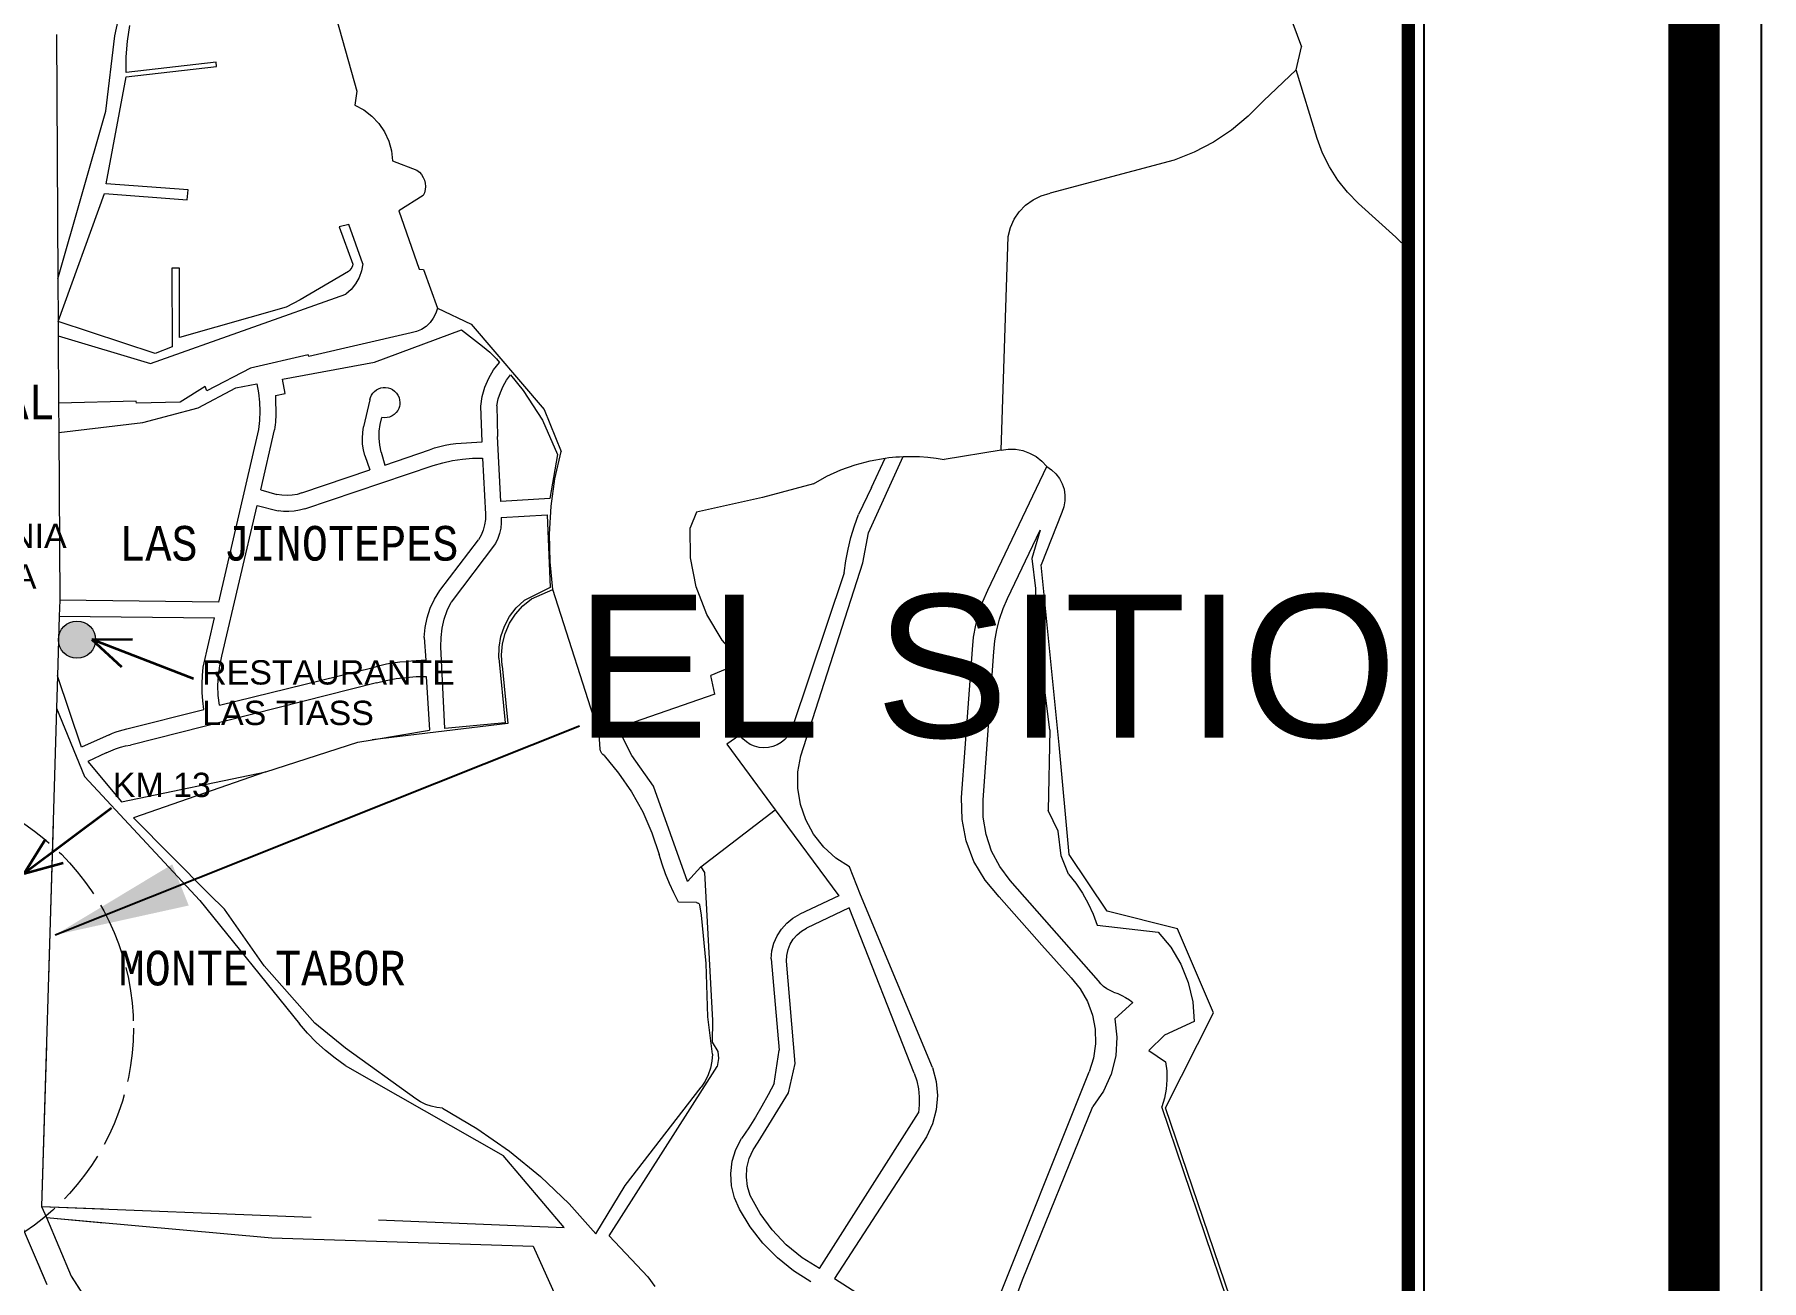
# Model space of a CAD drawing. Header units: millimetres. Extents: x -3245 to 2970, y 1153 to 3965.
# Drawn here: x -75.5 to 1.4, y 1961.9 to 2017.4 of the extents above; entities that cross this region are included whole.
import ezdxf
from ezdxf.enums import TextEntityAlignment as Align

# ---------------------------------------------------------------- set-up
doc = ezdxf.new("R2010")
doc.units = ezdxf.units.MM
doc.linetypes.add('ACAD_ISO02W100', pattern=[15, 12, -3])
for name, color, linetype in [('CIRCULO PI', 2, 'Continuous'), ('CVL_CUADCON_TIT', 1, 'Continuous'), ('FONDO_MANAGUA', 8, 'ACAD_ISO02W100'), ('Nombres_Barrios', 7, 'Continuous'), ('TEXTO 2', 7, 'Continuous')]:
    doc.layers.add(name, color=color, linetype=linetype)
doc.styles.add('MONOTXT', font='MONOTXT', dxfattribs={"height": 0.2})
doc.styles.add('PI', font='arial.ttf', dxfattribs={"height": 0.4})
doc.styles.get("Standard").update_dxf_attribs({"font": 'arial.ttf'})
doc.dimstyles.new('ISO-25', dxfattribs={"dimtxt": 2.5, "dimasz": 2.5, "dimexe": 1.25, "dimexo": 0.625, "dimtad": 1, "dimdec": 3, "dimtxsty": 'Standard', "dimcen": 2.5, "dimadec": 0, "dimazin": 0, "dimtfac": 1, "dimtdec": 3, "dimtmove": 0, "dimatfit": 3, "dimfxl": 1, "dimarcsym": 0})

msp = doc.modelspace()

# ---------------------------------------------------------------- hatches: boundary and pattern name
at = {"lineweight": 9}
h = msp.add_hatch(color=8, dxfattribs=at)
h.dxf.hatch_style = 1
h.paths.add_polyline_path([(-72.7532, 1990.448, 1), (-74.4054, 1990.448, 1)])

# ---------------------------------------------------------------- linework, layer by layer
at = {"color": 7, "lineweight": 35}
for p, q in [((-72.9125, 1990.461), (-71.1169, 1990.4673)), ((-68.4006, 1988.702), (-72.9125, 1990.461)), ((-72.9125, 1990.461), (-71.5949, 1989.2411)), ((-72.0495, 1982.9493), (-75.9228, 1980.0427)), ((-75.9228, 1980.0427), (-74.9815, 1981.5718)), ((-75.9228, 1980.0427), (-74.1916, 1980.5191))]:
    msp.add_line(p, q, dxfattribs=at)
at = {"color": 1, "lineweight": 0}
for p, q in [((-74.6417, 1982.2799), (-75.1508, 1965.226)), ((-75.1508, 1965.226), (-72.3991, 1965.116)), ((-75.1508, 1965.226), (-74.943, 1964.7349)), ((-74.943, 1964.7349), (-73.8407, 1962.1304)), ((-75.3422, 1962.7412), (-74.9248, 1961.7547))]:
    msp.add_line(p, q, dxfattribs=at)
at = {"color": 1, "lineweight": 15}
msp.add_line((-74.943, 1964.7349), (-72.3869, 1964.5055), dxfattribs=at)
for points in [[(1.3517, 1656.4019), (1.3517, 2076.4019), (-592.6483, 2076.4019), (-592.6483, 1656.4019)], [(-577.6483, 2061.4019), (-577.6483, 1671.4019), (-13.6483, 1671.4019), (-13.6483, 2061.4019)]]:
    msp.add_lwpolyline(points, close=True)
at = {"const_width": 2.28}
msp.add_lwpolyline([(-1.6483, 1659.4019), (-1.6483, 2073.4019), (-589.6483, 2073.4019), (-589.6483, 1659.4019)], close=True, dxfattribs=at)
msp.add_lwpolyline([(-577.6483, 1671.4019), (-13.6483, 1671.4019), (-13.6483, 2061.4019), (-577.6483, 2061.4019)])
at = {"linetype": 'ByBlock', "const_width": 0.5892}
msp.add_lwpolyline([(-14.352, 2052.949), (-155.7661, 2052.949), (-155.7661, 1920.3732), (-14.352, 1920.3732)], close=True, dxfattribs=at)
at = {"color": 1, "lineweight": 9}
msp.add_circle((-73.5793, 1990.448), 0.8261, dxfattribs=at)
at = {"layer": 'CVL_CUADCON_TIT', "color": 7, "linetype": 'ACAD_ISO02W100', "lineweight": 18, "ltscale": 0.2}
msp.add_circle((-82.0079, 1973.1646), 10.9378, dxfattribs=at)
at = {"layer": 'FONDO_MANAGUA', "color": 1, "lineweight": 0}
for p, q in [((-71.8918, 2017.313), (-70.8776, 2021.984)), ((-62.8886, 2021.1368), (-61.1361, 2014.8562)), ((-20.7466, 2021.2347), (-19.1115, 2016.8341)), ((-74.4958, 2017.3752), (-74.4309, 2006.5057)), ((-72.295, 2013.9722), (-71.8918, 2017.313)), ((-71.3374, 2017.0793), (-71.2295, 2017.7721)), ((-71.3914, 2016.3801), (-71.3374, 2017.0793)), ((-19.3529, 2015.8113), (-19.1115, 2016.8341)), ((-71.3976, 2015.4928), (-67.3712, 2015.9522)), ((-71.3911, 2015.6789), (-71.3914, 2016.3801)), ((-67.3839, 2016.1379), (-71.3911, 2015.6789)), ((-67.3712, 2015.9522), (-67.3839, 2016.1379)), ((-20.8005, 2014.4211), (-19.3529, 2015.8113)), ((-18.4099, 2012.7515), (-19.3529, 2015.8113)), ((-72.283, 2010.7339), (-71.3976, 2015.4928)), ((-61.1361, 2014.8562), (-61.2173, 2014.2285)), ((-61.2173, 2014.2285), (-60.8182, 2014.0184)), ((-20.8005, 2014.4211), (-21.4798, 2013.7378)), ((-74.4309, 2006.5057), (-72.295, 2013.9722)), ((-60.8182, 2014.0184), (-60.4586, 2013.7463)), ((-60.4586, 2013.7463), (-60.148, 2013.4192)), ((-21.4798, 2013.7378), (-22.2242, 2013.126)), ((-60.148, 2013.4192), (-59.8948, 2013.046)), ((-59.8948, 2013.046), (-59.7057, 2012.6365)), ((-22.2242, 2013.126), (-23.0262, 2012.5921)), ((-18.1691, 2012.1033), (-18.4099, 2012.7515)), ((-59.7057, 2012.6365), (-59.5858, 2012.2017)), ((-59.5858, 2012.2017), (-59.5382, 2011.7532)), ((-23.8777, 2012.1413), (-24.7701, 2011.7782)), ((-23.0262, 2012.5921), (-23.8777, 2012.1413)), ((-17.8618, 2011.4838), (-18.1691, 2012.1033)), ((-59.5382, 2011.7532), (-58.4566, 2011.3359)), ((-58.4566, 2011.3359), (-58.3483, 2011.2459)), ((-58.3483, 2011.2459), (-58.2555, 2011.1399)), ((-58.2555, 2011.1399), (-58.1808, 2011.0206)), ((-24.7701, 2011.7782), (-30.2955, 2010.3174)), ((-17.4914, 2010.8998), (-17.8618, 2011.4838)), ((-68.6394, 2010.4599), (-72.283, 2010.7339)), ((-68.6818, 2010.0166), (-68.6394, 2010.4599)), ((-58.1808, 2011.0206), (-58.1258, 2010.891)), ((-58.1258, 2010.891), (-58.092, 2010.7543)), ((-58.0908, 2010.4736), (-58.1235, 2010.3366)), ((-58.092, 2010.7543), (-58.0802, 2010.614)), ((-58.0802, 2010.614), (-58.0908, 2010.4736)), ((-17.0619, 2010.3579), (-17.4914, 2010.8998)), ((-74.4196, 2004.604), (-72.3505, 2010.3021)), ((-72.3505, 2010.3021), (-68.6818, 2010.0166)), ((-58.1774, 2010.2065), (-59.2688, 2009.5248)), ((-58.1235, 2010.3366), (-58.1774, 2010.2065)), ((-31.6633, 2009.4904), (-31.3801, 2009.7829)), ((-31.3801, 2009.7829), (-31.0511, 2010.0225)), ((-31.0511, 2010.0225), (-30.686, 2010.2025)), ((-30.686, 2010.2025), (-30.2955, 2010.3174)), ((-16.5781, 2009.8637), (-17.0619, 2010.3579)), ((-14.9065, 2008.3558), (-16.5781, 2009.8637)), ((-61.4811, 2008.9177), (-61.9188, 2008.8111)), ((-60.8697, 2007.1718), (-61.4811, 2008.9177)), ((-59.2688, 2009.5248), (-58.364, 2006.9391)), ((-32.0604, 2008.7832), (-31.8923, 2009.1539)), ((-31.8923, 2009.1539), (-31.6633, 2009.4904)), ((-61.9188, 2008.8111), (-61.3016, 2007.1624)), ((-32.4743, 1998.8763), (-32.1627, 2008.3892)), ((-32.1627, 2008.3892), (-32.0604, 2008.7832)), ((-14.9065, 2008.3558), (-14.3961, 2007.8564)), ((-14.3961, 2007.8564), (-14.352, 2007.8056)), ((-69.0238, 2006.9769), (-69.354, 2006.9759)), ((-69.354, 2006.9759), (-69.3433, 2003.4743)), ((-69.0143, 2003.8904), (-69.0238, 2006.9769)), ((-61.497, 2006.8256), (-63.6569, 2005.5662)), ((-61.4441, 2006.884), (-61.497, 2006.8256)), ((-61.3977, 2006.9476), (-61.4441, 2006.884)), ((-61.3582, 2007.0157), (-61.3977, 2006.9476)), ((-61.3261, 2007.0875), (-61.3582, 2007.0157)), ((-61.3016, 2007.1624), (-61.3261, 2007.0875)), ((-61.0318, 2006.5614), (-61.1848, 2006.284)), ((-60.9258, 2006.86), (-61.0318, 2006.5614)), ((-60.8697, 2007.1718), (-60.9258, 2006.86)), ((-58.364, 2006.9391), (-58.1604, 2006.9201)), ((-58.1604, 2006.9201), (-57.5467, 2005.2036)), ((-74.4309, 2006.5057), (-74.4196, 2004.604)), ((-70.3035, 2002.737), (-61.6144, 2005.8212)), ((-61.3807, 2006.0351), (-61.6144, 2005.8212)), ((-61.1848, 2006.284), (-61.3807, 2006.0351)), ((-64.2687, 2005.2463), (-69.0143, 2003.8904)), ((-63.6569, 2005.5662), (-64.2687, 2005.2463)), ((-57.5467, 2005.2036), (-57.6187, 2004.971)), ((-57.5467, 2005.2036), (-56.0409, 2004.488)), ((-70.1029, 2003.1851), (-74.4196, 2004.604)), ((-74.4196, 2004.604), (-74.4157, 2003.9616)), ((-60.3515, 2002.7913), (-56.4766, 2004.2313)), ((-58.2527, 2004.2546), (-58.4748, 2004.1549)), ((-58.0506, 2004.3905), (-58.2527, 2004.2546)), ((-57.8743, 2004.5585), (-58.0506, 2004.3905)), ((-57.729, 2004.7538), (-57.8743, 2004.5585)), ((-57.6187, 2004.971), (-57.729, 2004.7538)), ((-56.4766, 2004.2313), (-55.545, 2003.509)), ((-56.0409, 2004.488), (-52.7993, 2000.691)), ((-74.4157, 2003.9616), (-70.3035, 2002.737)), ((-74.4157, 2003.9616), (-74.3979, 2000.9728)), ((-69.3433, 2003.4743), (-70.1029, 2003.1851)), ((-58.7106, 2004.0941), (-63.2671, 2003.0415)), ((-58.4748, 2004.1549), (-58.7106, 2004.0941)), ((-55.545, 2003.509), (-55.38, 2003.3775)), ((-63.2966, 2003.1277), (-65.8539, 2002.534)), ((-64.4399, 2002.0361), (-60.3515, 2002.7913)), ((-63.2671, 2003.0415), (-63.2966, 2003.1277)), ((-55.38, 2003.3775), (-55.2205, 2003.2394)), ((-55.2205, 2003.2394), (-55.0667, 2003.0949)), ((-55.0667, 2003.0949), (-54.9189, 2002.9444)), ((-55.0443, 2002.4499), (-54.7773, 2002.7879)), ((-54.9189, 2002.9444), (-54.7773, 2002.7879)), ((-65.8539, 2002.534), (-67.7975, 2001.5176)), ((-64.3255, 2001.4058), (-64.4399, 2002.0361)), ((-55.4368, 2001.685), (-55.2653, 2002.0802)), ((-55.2653, 2002.0802), (-55.0443, 2002.4499)), ((-54.6264, 2001.7273), (-54.477, 2001.9921)), ((-54.477, 2001.9921), (-54.3006, 2002.2398)), ((-54.3006, 2002.2398), (-53.7269, 2001.5374)), ((-67.8845, 2001.7201), (-68.9838, 2001.0222)), ((-68.1871, 2000.7702), (-66.5197, 2001.652)), ((-67.7975, 2001.5176), (-67.8845, 2001.7201)), ((-66.5197, 2001.652), (-65.5822, 2001.8251)), ((-65.5822, 2001.8251), (-65.5037, 2001.4244)), ((-65.5037, 2001.4244), (-65.4563, 2001.0187)), ((-64.7462, 2001.3155), (-64.3255, 2001.4058)), ((-64.7462, 2001.3155), (-64.7359, 2000.3552)), ((-60.5565, 2001.1197), (-60.5279, 2001.2244)), ((-60.5279, 2001.2244), (-60.483, 2001.3231)), ((-60.483, 2001.3231), (-60.4228, 2001.4133)), ((-60.4228, 2001.4133), (-60.349, 2001.4928)), ((-60.349, 2001.4928), (-60.2634, 2001.5594)), ((-60.2634, 2001.5594), (-60.1683, 2001.6115)), ((-60.1683, 2001.6115), (-60.0661, 2001.6476)), ((-60.0661, 2001.6476), (-59.9595, 2001.667)), ((-59.9595, 2001.667), (-59.8512, 2001.6691)), ((-59.8512, 2001.6691), (-59.7439, 2001.6539)), ((-59.7439, 2001.6539), (-59.6405, 2001.6217)), ((-59.6405, 2001.6217), (-59.5435, 2001.5734)), ((-59.5435, 2001.5734), (-59.4494, 2001.5049)), ((-59.4494, 2001.5049), (-59.3683, 2001.4213)), ((-59.3683, 2001.4213), (-59.3029, 2001.3251)), ((-59.3029, 2001.3251), (-59.2549, 2001.219)), ((-59.2549, 2001.219), (-59.2258, 2001.1063)), ((-55.6201, 2000.8452), (-55.5557, 2001.2711)), ((-55.5557, 2001.2711), (-55.4368, 2001.685)), ((-54.8989, 2000.8602), (-54.8386, 2001.1583)), ((-54.8386, 2001.1583), (-54.7474, 2001.4483)), ((-54.7474, 2001.4483), (-54.6264, 2001.7273)), ((-53.7269, 2001.5374), (-52.877, 2000.2181)), ((-70.9507, 2001.0595), (-74.3979, 2000.9728)), ((-74.3979, 2000.9728), (-74.3902, 1999.6687)), ((-70.9347, 2000.9748), (-70.9507, 2001.0595)), ((-68.9838, 2001.0222), (-70.9347, 2000.9748)), ((-70.649, 2000.1053), (-68.1871, 2000.7702)), ((-65.4563, 2001.0187), (-65.4402, 2000.6107)), ((-65.4402, 2000.6107), (-65.4555, 2000.2026)), ((-60.5565, 2001.1197), (-60.8283, 1999.9212)), ((-59.5649, 2000.4033), (-59.6724, 2000.3555)), ((-59.4674, 2000.469), (-59.5649, 2000.4033)), ((-59.3827, 2000.5506), (-59.4674, 2000.469)), ((-59.3135, 2000.6457), (-59.3827, 2000.5506)), ((-59.27, 2000.7309), (-59.3135, 2000.6457)), ((-59.239, 2000.8215), (-59.27, 2000.7309)), ((-59.2212, 2000.9155), (-59.239, 2000.8215)), ((-59.2258, 2001.1063), (-59.2167, 2001.011)), ((-59.2167, 2001.011), (-59.2212, 2000.9155)), ((-55.5597, 1999.2554), (-55.6201, 2000.8452)), ((-54.8989, 2000.8602), (-54.8801, 1999.4916)), ((-52.7993, 2000.691), (-52.046, 1998.8148)), ((-74.3902, 1999.6687), (-70.649, 2000.1053)), ((-74.3902, 1999.6687), (-74.3456, 1992.2004)), ((-65.5021, 1999.7969), (-67.279, 1992.1201)), ((-65.4555, 2000.2026), (-65.5021, 1999.7969)), ((-65.3976, 1997.112), (-64.795, 1999.7828)), ((-64.777, 1999.8966), (-64.795, 1999.7828)), ((-64.7621, 2000.0108), (-64.777, 1999.8966)), ((-64.7503, 2000.1253), (-64.7621, 2000.0108)), ((-64.7416, 2000.2402), (-64.7503, 2000.1253)), ((-64.7359, 2000.3552), (-64.7416, 2000.2402)), ((-60.8853, 1999.4084), (-60.8701, 1999.6663)), ((-60.8701, 1999.6663), (-60.8283, 1999.9212)), ((-60.1433, 1999.4073), (-60.1376, 1999.7192)), ((-60.1376, 1999.7192), (-60.0965, 2000.0284)), ((-60.0965, 2000.0284), (-60.0208, 2000.331)), ((-59.9038, 2000.3188), (-60.0208, 2000.331)), ((-59.7865, 2000.327), (-59.9038, 2000.3188)), ((-59.6724, 2000.3555), (-59.7865, 2000.327)), ((-52.877, 2000.2181), (-52.2022, 1998.6882)), ((-60.8739, 1999.1504), (-60.8853, 1999.4084)), ((-60.8358, 1998.8949), (-60.8739, 1999.1504)), ((-60.7717, 1998.6447), (-60.8358, 1998.8949)), ((-60.1138, 1999.0968), (-60.1433, 1999.4073)), ((-60.0493, 1998.7916), (-60.1138, 1999.0968)), ((-59.8847, 1998.2107), (-57.9016, 1998.9014)), ((-57.9016, 1998.9014), (-57.6729, 1998.9799)), ((-57.6729, 1998.9799), (-57.4406, 1999.0469)), ((-57.4406, 1999.0469), (-57.2052, 1999.1021)), ((-57.2052, 1999.1021), (-56.9673, 1999.1454)), ((-56.9673, 1999.1454), (-56.7275, 1999.1768)), ((-56.7275, 1999.1768), (-55.5597, 1999.2554)), ((-54.728, 1996.5989), (-54.8801, 1999.4916)), ((-32.4743, 1998.8763), (-34.9993, 1998.4698)), ((-32.4743, 1998.8763), (-32.1528, 1998.9237)), ((-32.1528, 1998.9237), (-31.8278, 1998.9187)), ((-31.8278, 1998.9187), (-31.5079, 1998.8616)), ((-31.5079, 1998.8616), (-31.2014, 1998.7538)), ((-63.4512, 1996.2757), (-57.7411, 1998.1998)), ((-60.7717, 1998.6447), (-60.5554, 1997.9991)), ((-60.0493, 1998.7916), (-59.8847, 1998.2107)), ((-57.7411, 1998.1998), (-57.3102, 1998.3216)), ((-57.3102, 1998.3216), (-56.8724, 1998.4158)), ((-56.8724, 1998.4158), (-56.4296, 1998.4819)), ((-56.4296, 1998.4819), (-55.9834, 1998.5196)), ((-55.9834, 1998.5196), (-55.5357, 1998.5288)), ((-55.5357, 1998.5288), (-55.4047, 1996.0319)), ((-52.2022, 1998.6882), (-52.5446, 1996.7267)), ((-52.316, 1997.6075), (-52.046, 1998.8148)), ((-39.6008, 1998.003), (-38.9572, 1998.2323)), ((-38.9572, 1998.2323), (-38.2969, 1998.408)), ((-38.3762, 1995.1983), (-36.8325, 1998.5989)), ((-38.2969, 1998.408), (-37.6244, 1998.5286)), ((-38.2416, 1997.2177), (-37.6244, 1998.5286)), ((-37.6244, 1998.5286), (-37.4666, 1998.5488)), ((-37.4666, 1998.5488), (-37.3084, 1998.5659)), ((-37.3084, 1998.5659), (-37.15, 1998.5799)), ((-37.15, 1998.5799), (-36.9913, 1998.5909)), ((-36.9913, 1998.5909), (-36.8325, 1998.5989)), ((-36.8325, 1998.5989), (-36.4643, 1998.6057)), ((-36.4643, 1998.6057), (-36.0961, 1998.5961)), ((-36.0961, 1998.5961), (-35.7288, 1998.5703)), ((-35.7288, 1998.5703), (-35.3629, 1998.5281)), ((-35.3629, 1998.5281), (-34.9993, 1998.4698)), ((-33.0687, 1992.6487), (-30.4386, 1998.1603)), ((-31.2014, 1998.7538), (-30.9161, 1998.598)), ((-30.9161, 1998.598), (-30.6596, 1998.3985)), ((-30.6596, 1998.3985), (-30.4386, 1998.1603)), ((-30.4386, 1998.1603), (-30.2227, 1998.012)), ((-63.5714, 1996.9819), (-60.5554, 1997.9991)), ((-52.4878, 1996.3825), (-52.316, 1997.6075)), ((-40.8207, 1997.3897), (-43.089, 1996.7681)), ((-40.8207, 1997.3897), (-40.2234, 1997.7215)), ((-40.2234, 1997.7215), (-39.6008, 1998.003)), ((-30.2227, 1998.012), (-30.0336, 1997.8307)), ((-30.0336, 1997.8307), (-29.8765, 1997.6211)), ((-29.8765, 1997.6211), (-29.7554, 1997.3889)), ((-29.7554, 1997.3889), (-29.6735, 1997.1401)), ((-65.3976, 1997.112), (-64.6855, 1996.9102)), ((-64.4624, 1996.8713), (-64.6855, 1996.9102)), ((-64.2364, 1996.8591), (-64.4624, 1996.8713)), ((-64.0104, 1996.8736), (-64.2364, 1996.8591)), ((-63.7877, 1996.9148), (-64.0104, 1996.8736)), ((-63.5714, 1996.9819), (-63.7877, 1996.9148)), ((-52.5446, 1996.7267), (-54.728, 1996.5989)), ((-43.089, 1996.7681), (-46.0181, 1996.1289)), ((-38.2416, 1997.2177), (-38.808, 1996.0146)), ((-29.635, 1996.6195), (-29.6793, 1996.3613)), ((-29.6735, 1997.1401), (-29.633, 1996.8814)), ((-29.633, 1996.8814), (-29.635, 1996.6195)), ((-67.1371, 1989.7125), (-65.5705, 1996.4119)), ((-65.5705, 1996.4119), (-64.6257, 1996.1792)), ((-64.3893, 1996.1502), (-64.6257, 1996.1792)), ((-64.1512, 1996.1455), (-64.3893, 1996.1502)), ((-63.9138, 1996.165), (-64.1512, 1996.1455)), ((-63.6798, 1996.2086), (-63.9138, 1996.165)), ((-63.4512, 1996.2757), (-63.6798, 1996.2086)), ((-55.4144, 1995.7926), (-55.4514, 1995.556)), ((-55.4047, 1996.0319), (-55.4144, 1995.7926)), ((-54.713, 1995.8881), (-52.6592, 1996.0043)), ((-54.713, 1995.8881), (-54.7068, 1995.6472)), ((-52.6592, 1996.0043), (-52.5265, 1992.7629)), ((-52.5604, 1995.1476), (-52.4878, 1996.3825)), ((-46.0181, 1996.1289), (-46.2977, 1995.4184)), ((-38.9929, 1995.5126), (-38.808, 1996.0146)), ((-29.765, 1996.1138), (-30.6964, 1993.771)), ((-29.6793, 1996.3613), (-29.765, 1996.1138)), ((-55.6051, 1995.1034), (-55.7198, 1994.8932)), ((-55.5152, 1995.3253), (-55.6051, 1995.1034)), ((-55.4514, 1995.556), (-55.5152, 1995.3253)), ((-54.7779, 1995.1715), (-54.8542, 1994.9431)), ((-54.7285, 1995.4073), (-54.7779, 1995.1715)), ((-54.7068, 1995.6472), (-54.7285, 1995.4073)), ((-52.5333, 1993.9108), (-52.5604, 1995.1476)), ((-46.2812, 1994.0957), (-46.2977, 1995.4184)), ((-39.2809, 1994.4823), (-39.1507, 1995.0013)), ((-39.1507, 1995.0013), (-38.9929, 1995.5126)), ((-38.6247, 1993.8613), (-38.3762, 1995.1983)), ((-32.1852, 1992.282), (-30.7335, 1995.3241)), ((-30.7335, 1995.3241), (-31.0987, 1994.0572)), ((-57.442, 1992.638), (-55.7198, 1994.8932)), ((-54.9565, 1994.725), (-56.9284, 1992.116)), ((-54.8542, 1994.9431), (-54.9565, 1994.725)), ((-39.3831, 1993.9572), (-39.2809, 1994.4823)), ((-52.4066, 1992.6803), (-52.5333, 1993.9108)), ((-46.0326, 1992.7964), (-46.2812, 1994.0957)), ((-41.3875, 1985.2785), (-38.6247, 1993.8613)), ((-39.4569, 1993.4272), (-39.3831, 1993.9572)), ((-31.0987, 1994.0572), (-30.9405, 1992.7213)), ((-29.8895, 1985.7719), (-30.6964, 1993.771)), ((-52.5265, 1992.7629), (-53.6907, 1992.1953)), ((-45.5595, 1991.5611), (-46.0326, 1992.7964)), ((-39.4569, 1993.4272), (-41.7602, 1986.5271)), ((-30.9405, 1992.7213), (-30.9614, 1991.6185)), ((-74.3456, 1992.2004), (-74.3668, 1991.4908)), ((-67.279, 1992.1201), (-74.3456, 1992.2004)), ((-57.869, 1991.8519), (-57.6793, 1992.2579)), ((-57.6793, 1992.2579), (-57.442, 1992.638)), ((-57.1056, 1991.7442), (-56.9284, 1992.116)), ((-54.0708, 1991.5901), (-53.7421, 1991.9534)), ((-54.0438, 1991.8618), (-53.6907, 1992.1953)), ((-53.7421, 1991.9534), (-53.3594, 1992.2593)), ((-53.3594, 1992.2593), (-52.4066, 1992.6803)), ((-50.349, 1986.243), (-52.4066, 1992.6803)), ((-33.4622, 1991.626), (-33.2849, 1992.1448)), ((-33.2849, 1992.1448), (-33.0687, 1992.6487)), ((-32.379, 1991.8285), (-32.1852, 1992.282)), ((-74.3668, 1991.4908), (-74.4457, 1988.8453)), ((-74.3677, 1991.4908), (-74.3668, 1991.4908)), ((-74.3668, 1991.4908), (-67.4676, 1991.4266)), ((-67.9632, 1989.2323), (-67.4676, 1991.4266)), ((-58.0953, 1990.9864), (-58.0084, 1991.426)), ((-58.0084, 1991.426), (-57.869, 1991.8519)), ((-57.3361, 1990.9547), (-57.242, 1991.3556)), ((-57.242, 1991.3556), (-57.1056, 1991.7442)), ((-54.5675, 1991.0475), (-54.3386, 1991.4759)), ((-54.5338, 1990.7302), (-54.337, 1991.1789)), ((-54.3386, 1991.4759), (-54.0438, 1991.8618)), ((-54.337, 1991.1789), (-54.0708, 1991.5901)), ((-44.8766, 1990.4281), (-45.5595, 1991.5611)), ((-33.5992, 1991.0951), (-33.4622, 1991.626)), ((-32.6608, 1990.884), (-32.5378, 1991.3616)), ((-32.5378, 1991.3616), (-32.379, 1991.8285)), ((-30.2989, 1986.4354), (-30.9614, 1991.6185)), ((-58.1286, 1990.5395), (-58.0953, 1990.9864)), ((-58.1286, 1990.5395), (-58.0592, 1989.5403)), ((-57.3938, 1990.1342), (-57.3869, 1990.546)), ((-57.3869, 1990.546), (-57.3361, 1990.9547)), ((-54.8054, 1990.1091), (-54.7244, 1990.588)), ((-54.7244, 1990.588), (-54.5675, 1991.0475)), ((-54.6561, 1990.2558), (-54.5338, 1990.7302)), ((-33.7501, 1990.0097), (-33.6954, 1990.5553)), ((-33.6954, 1990.5553), (-33.5992, 1991.0951)), ((-32.7961, 1989.9076), (-32.747, 1990.3984)), ((-32.747, 1990.3984), (-32.6608, 1990.884)), ((-67.2314, 1989.2826), (-67.1371, 1989.7125)), ((-57.2199, 1986.4971), (-57.3938, 1990.1342)), ((-54.8083, 1989.6234), (-54.8054, 1990.1091)), ((-54.8083, 1989.6234), (-54.5355, 1986.749)), ((-54.7007, 1989.7679), (-54.6561, 1990.2558)), ((-54.6666, 1989.2792), (-54.7007, 1989.7679)), ((-34.228, 1983.4229), (-33.7501, 1990.0097)), ((-33.2741, 1983.3207), (-32.7961, 1989.9076)), ((-74.4457, 1988.8453), (-74.4496, 1988.8568)), ((-68.0141, 1988.478), (-67.9991, 1988.8559)), ((-67.9991, 1988.8559), (-67.9632, 1989.2323)), ((-67.2896, 1988.8463), (-67.2314, 1989.2826)), ((-67.2441, 1987.5297), (-60.3988, 1989.2154)), ((-60.3988, 1989.2154), (-60.1109, 1989.301)), ((-60.1109, 1989.301), (-59.8186, 1989.3702)), ((-59.8186, 1989.3702), (-59.5229, 1989.4229)), ((-59.5229, 1989.4229), (-59.2247, 1989.4589)), ((-59.2247, 1989.4589), (-58.9249, 1989.478)), ((-58.0592, 1989.5403), (-58.9249, 1989.478)), ((-54.6666, 1989.2792), (-54.4198, 1986.7128)), ((-44.0052, 1989.4328), (-45.3804, 1988.855)), ((-45.2071, 1988.0197), (-45.3804, 1988.855)), ((-74.4457, 1988.8453), (-74.4889, 1987.3985)), ((-73.3799, 1985.6689), (-74.4457, 1988.8453)), ((-60.2561, 1988.5339), (-71.2002, 1985.7599)), ((-68.008, 1988.0999), (-68.0141, 1988.478)), ((-67.9808, 1987.7228), (-68.008, 1988.0999)), ((-67.3111, 1988.4067), (-67.2896, 1988.8463)), ((-67.296, 1987.9668), (-67.3111, 1988.4067)), ((-60.2561, 1988.5339), (-59.822, 1988.6357)), ((-59.822, 1988.6357), (-59.3833, 1988.715)), ((-59.3833, 1988.715), (-58.941, 1988.7716)), ((-58.941, 1988.7716), (-58.4965, 1988.8052)), ((-58.4965, 1988.8052), (-58.0508, 1988.8159)), ((-58.0508, 1988.8159), (-57.8977, 1986.4263)), ((-74.4889, 1987.3985), (-75.1508, 1965.226)), ((-74.4889, 1987.3985), (-73.2467, 1984.3632)), ((-71.363, 1986.4794), (-67.9326, 1987.3477)), ((-67.9326, 1987.3477), (-67.9808, 1987.7228)), ((-67.2441, 1987.5297), (-67.296, 1987.9668)), ((-45.2071, 1988.0197), (-49.5238, 1986.5281)), ((-54.4198, 1986.7128), (-60.4438, 1985.9983)), ((-54.5355, 1986.749), (-57.2199, 1986.4971)), ((-72.1432, 1986.2139), (-73.3799, 1985.6689)), ((-72.1432, 1986.2139), (-71.9927, 1986.2819)), ((-71.9927, 1986.2819), (-71.839, 1986.3425)), ((-71.839, 1986.3425), (-71.6826, 1986.3958)), ((-71.6826, 1986.3958), (-71.5238, 1986.4414)), ((-71.5238, 1986.4414), (-71.363, 1986.4794)), ((-65.1809, 1984.5726), (-61.0916, 1985.8895)), ((-61.0916, 1985.8895), (-60.4438, 1985.9983)), ((-60.4438, 1985.9983), (-57.8977, 1986.4263)), ((-50.3032, 1985.5713), (-50.349, 1986.243)), ((-48.9022, 1985.3011), (-49.5238, 1986.5281)), ((-44.0919, 1986.1966), (-44.6707, 1985.7969)), ((-44.6707, 1985.7969), (-42.529, 1982.8824)), ((-43.9598, 1986.0365), (-44.0919, 1986.1966)), ((-43.8044, 1985.8992), (-43.9598, 1986.0365)), ((-43.6294, 1985.7878), (-43.8044, 1985.8992)), ((-43.4391, 1985.7052), (-43.6294, 1985.7878)), ((-42.2507, 1985.8737), (-42.4293, 1985.7682)), ((-42.0909, 1986.0059), (-42.2507, 1985.8737)), ((-41.9537, 1986.1615), (-42.0909, 1986.0059)), ((-30.2989, 1986.4354), (-30.3792, 1982.8495)), ((-72.2824, 1985.4065), (-73.0921, 1985.025)), ((-73.0921, 1985.025), (-71.5994, 1983.2327)), ((-72.2824, 1985.4065), (-72.0759, 1985.5046)), ((-72.0759, 1985.5046), (-71.8635, 1985.5893)), ((-71.8635, 1985.5893), (-71.6462, 1985.6603)), ((-71.6462, 1985.6603), (-71.4248, 1985.7172)), ((-71.4248, 1985.7172), (-71.2002, 1985.7599)), ((-50.2886, 1985.5055), (-50.3032, 1985.5713)), ((-50.2638, 1985.4428), (-50.2886, 1985.5055)), ((-50.2294, 1985.3848), (-50.2638, 1985.4428)), ((-50.1864, 1985.3328), (-50.2294, 1985.3848)), ((-50.1357, 1985.2883), (-50.1864, 1985.3328)), ((-50.1357, 1985.2883), (-49.4856, 1984.5085)), ((-47.9367, 1983.928), (-48.9022, 1985.3011)), ((-43.2382, 1985.6535), (-43.4391, 1985.7052)), ((-43.0317, 1985.6338), (-43.2382, 1985.6535)), ((-42.8246, 1985.6467), (-43.0317, 1985.6338)), ((-42.6222, 1985.6919), (-42.8246, 1985.6467)), ((-42.4293, 1985.7682), (-42.6222, 1985.6919)), ((-41.5113, 1984.562), (-41.3875, 1985.2785)), ((-29.441, 1980.8949), (-29.8895, 1985.7719)), ((-73.2467, 1984.3632), (-68.1113, 1978.8392)), ((-71.5994, 1983.2327), (-65.1809, 1984.5726)), ((-65.1809, 1984.5726), (-71.0699, 1982.5255)), ((-49.4856, 1984.5085), (-48.9103, 1983.6719)), ((-41.5139, 1983.8349), (-41.5113, 1984.562)), ((-48.9103, 1983.6719), (-48.4148, 1982.7858)), ((-46.4235, 1979.689), (-47.9367, 1983.928)), ((-41.3952, 1983.1175), (-41.5139, 1983.8349)), ((-48.4148, 1982.7858), (-48.0032, 1981.8577)), ((-45.8289, 1980.338), (-42.529, 1982.8824)), ((-42.529, 1982.8824), (-39.6864, 1979.0507)), ((-41.1586, 1982.43), (-41.3952, 1983.1175)), ((-34.2098, 1982.4496), (-34.228, 1983.4229)), ((-33.2682, 1982.5442), (-33.2741, 1983.3207)), ((-29.9325, 1981.9229), (-30.3792, 1982.8495)), ((-71.0699, 1982.5255), (-67.7046, 1979.1197)), ((-40.8107, 1981.7915), (-41.1586, 1982.43)), ((-34.0254, 1981.4938), (-34.2098, 1982.4496)), ((-33.1399, 1981.7783), (-33.2682, 1982.5442)), ((-48.0032, 1981.8577), (-47.6791, 1980.8956)), ((-40.3611, 1981.22), (-40.8107, 1981.7915)), ((-39.8226, 1980.7315), (-40.3611, 1981.22)), ((-33.6801, 1980.5836), (-34.0254, 1981.4938)), ((-32.8923, 1981.0423), (-33.1399, 1981.7783)), ((-29.7962, 1980.8315), (-29.9325, 1981.9229)), ((-47.5458, 1980.4563), (-47.6791, 1980.8956)), ((-47.3935, 1980.0233), (-47.5458, 1980.4563)), ((-39.2102, 1980.3396), (-39.8226, 1980.7315)), ((-33.1842, 1979.7459), (-33.6801, 1980.5836)), ((-32.5317, 1980.3545), (-32.8923, 1981.0423)), ((-29.4692, 1980.0214), (-29.7962, 1980.8315)), ((-27.7593, 1978.3724), (-29.441, 1980.8949)), ((-47.2226, 1979.5974), (-47.3935, 1980.0233)), ((-45.8289, 1980.338), (-46.4235, 1979.689)), ((-45.8289, 1980.338), (-45.6597, 1980.0907)), ((-45.6597, 1980.0907), (-45.3161, 1973.5039)), ((-38.7204, 1979.0988), (-39.2102, 1980.3396)), ((-32.5523, 1979.0055), (-33.1842, 1979.7459)), ((-32.0671, 1979.7323), (-32.5317, 1980.3545)), ((-28.1429, 1975.2659), (-32.0671, 1979.7323)), ((-29.4692, 1980.0214), (-29.1474, 1979.6088)), ((-67.0112, 1978.4631), (-67.7046, 1979.1197)), ((-47.0332, 1979.1793), (-47.2226, 1979.5974)), ((-46.8259, 1978.7698), (-47.0332, 1979.1793)), ((-39.6864, 1979.0507), (-41.4216, 1978.2309)), ((-35.5288, 1971.4096), (-38.7204, 1979.0988)), ((-30.6535, 1976.8566), (-32.5523, 1979.0055)), ((-29.1474, 1979.6088), (-28.858, 1979.1729)), ((-28.858, 1979.1729), (-28.6025, 1978.7162)), ((-68.1113, 1978.8392), (-63.6875, 1973.3551)), ((-65.2544, 1975.9382), (-67.0112, 1978.4631)), ((-46.0206, 1978.7486), (-46.8259, 1978.7698)), ((-46.0206, 1978.7486), (-45.9943, 1978.7454)), ((-45.9943, 1978.7454), (-45.9688, 1978.7379)), ((-45.9688, 1978.7379), (-45.9449, 1978.7262)), ((-45.9449, 1978.7262), (-45.9234, 1978.7106)), ((-45.9234, 1978.7106), (-45.9049, 1978.6916)), ((-45.9049, 1978.6916), (-45.8898, 1978.6697)), ((-45.8898, 1978.6697), (-45.8786, 1978.6456)), ((-45.7961, 1978.1892), (-45.8786, 1978.6456)), ((-45.5915, 1976.0399), (-45.7961, 1978.1892)), ((-41.7298, 1978.054), (-41.4216, 1978.2309)), ((-39.2303, 1978.5171), (-41.1225, 1977.609)), ((-36.3329, 1971.1586), (-39.2303, 1978.5171)), ((-28.6025, 1978.7162), (-28.3825, 1978.2415)), ((-28.3825, 1978.2415), (-28.1992, 1977.7513)), ((-24.6201, 1977.5876), (-27.7593, 1978.3724)), ((-42.4365, 1977.2675), (-42.2438, 1977.5662)), ((-42.2438, 1977.5662), (-42.0063, 1977.8305)), ((-42.0063, 1977.8305), (-41.7298, 1978.054)), ((-41.5475, 1977.3143), (-41.3474, 1977.4795)), ((-41.3474, 1977.4795), (-41.1225, 1977.609)), ((-28.1992, 1977.7513), (-25.4908, 1977.4327)), ((-25.4908, 1977.4327), (-24.9275, 1976.7602)), ((-23.03, 1973.8451), (-24.6201, 1977.5876)), ((-42.7032, 1976.2443), (-42.6691, 1976.5982)), ((-42.6691, 1976.5982), (-42.5795, 1976.9421)), ((-42.5795, 1976.9421), (-42.4365, 1977.2675)), ((-42.0012, 1976.401), (-41.9473, 1976.6548)), ((-41.9473, 1976.6548), (-41.8518, 1976.8961)), ((-41.8518, 1976.8961), (-41.7172, 1977.118)), ((-41.7172, 1977.118), (-41.5475, 1977.3143)), ((-30.6535, 1976.8566), (-29.3606, 1975.4042)), ((-24.9275, 1976.7602), (-24.4759, 1976.0082)), ((-62.9994, 1973.3851), (-65.2544, 1975.9382)), ((-45.5208, 1973.6666), (-45.5915, 1976.0399)), ((-42.7032, 1976.2443), (-42.3491, 1972.1834)), ((-42.012, 1976.1417), (-42.0012, 1976.401)), ((-41.626, 1971.5922), (-42.012, 1976.1417)), ((-24.4759, 1976.0082), (-24.1469, 1975.195)), ((-29.3606, 1975.4042), (-28.9528, 1974.9061)), ((-28.0354, 1975.1341), (-28.1429, 1975.2659)), ((-27.9121, 1975.0169), (-28.0354, 1975.1341)), ((-24.1469, 1975.195), (-23.9486, 1974.3405)), ((-28.9528, 1974.9061), (-28.6326, 1974.3476)), ((-28.6326, 1974.3476), (-28.4088, 1973.744)), ((-27.7751, 1974.9164), (-27.9121, 1975.0169)), ((-27.6264, 1974.8339), (-27.7751, 1974.9164)), ((-27.4684, 1974.771), (-27.6264, 1974.8339)), ((-27.4684, 1974.771), (-27.286, 1974.6976)), ((-27.4127, 1973.5838), (-26.605, 1974.3072)), ((-27.286, 1974.6976), (-27.1079, 1974.6143)), ((-27.1079, 1974.6143), (-26.9347, 1974.5213)), ((-26.9347, 1974.5213), (-26.7669, 1974.4188)), ((-26.7669, 1974.4188), (-26.605, 1974.3072)), ((-23.9486, 1974.3405), (-23.8859, 1973.4656)), ((-45.3169, 1972.01), (-45.5208, 1973.6666)), ((-45.3161, 1973.5039), (-45.3304, 1972.5392)), ((-28.4088, 1973.744), (-28.2875, 1973.1118)), ((-27.4127, 1973.5838), (-27.3168, 1972.7574)), ((-25.1613, 1969.6139), (-23.03, 1973.8451)), ((-63.3269, 1972.9357), (-63.6875, 1973.3551)), ((-62.9406, 1972.5397), (-63.3269, 1972.9357)), ((-61.6386, 1972.2704), (-62.9994, 1973.3851)), ((-28.2875, 1973.1118), (-28.2721, 1972.4682)), ((-27.3168, 1972.7574), (-27.3704, 1971.927)), ((-25.2015, 1972.8471), (-25.8958, 1972.1717)), ((-23.8859, 1973.4656), (-25.2015, 1972.8471)), ((-62.5303, 1972.1688), (-62.9406, 1972.5397)), ((-62.0974, 1971.8244), (-62.5303, 1972.1688)), ((-58.5108, 1970.0163), (-61.6386, 1972.2704)), ((-45.3169, 1972.01), (-45.3416, 1971.6948)), ((-45.3304, 1972.5392), (-45.0659, 1972.1187)), ((-45.0659, 1972.1187), (-45.0426, 1971.8089)), ((-42.5719, 1970.6944), (-42.3491, 1972.1834)), ((-28.2721, 1972.4682), (-28.3629, 1971.8309)), ((-25.8958, 1972.1717), (-25.1523, 1971.6664)), ((-61.6438, 1971.5078), (-62.0974, 1971.8244)), ((-61.6438, 1971.5078), (-54.6143, 1967.4961)), ((-49.9073, 1963.9218), (-45.1028, 1971.4529)), ((-45.4041, 1971.385), (-45.5035, 1971.0849)), ((-45.3416, 1971.6948), (-45.4041, 1971.385)), ((-45.0426, 1971.8089), (-45.1028, 1971.4529)), ((-41.9349, 1970.2895), (-41.626, 1971.5922)), ((-35.5288, 1971.4096), (-35.3584, 1970.7952)), ((-32.9831, 1960.1594), (-28.5574, 1971.2173)), ((-28.3629, 1971.8309), (-28.5574, 1971.2173)), ((-27.3704, 1971.927), (-27.5721, 1971.1198)), ((-25.1523, 1971.6664), (-25.1061, 1971.2631)), ((-25.1061, 1971.2631), (-25.1001, 1970.8572)), ((-49.1957, 1966.1671), (-45.8068, 1970.5314)), ((-45.6384, 1970.7989), (-45.8068, 1970.5314)), ((-45.5035, 1971.0849), (-45.6384, 1970.7989)), ((-42.5719, 1970.6944), (-42.8331, 1970.1899)), ((-36.3329, 1971.1586), (-36.2228, 1970.8181)), ((-36.2228, 1970.8181), (-36.1489, 1970.4681)), ((-36.1489, 1970.4681), (-36.1121, 1970.1122)), ((-35.3584, 1970.7952), (-35.2995, 1970.1603)), ((-27.5721, 1971.1198), (-27.9152, 1970.3618)), ((-25.1344, 1970.4527), (-25.2086, 1970.0536)), ((-25.1001, 1970.8572), (-25.1344, 1970.4527)), ((-58.295, 1969.8808), (-58.5108, 1970.0163)), ((-58.0657, 1969.7698), (-58.295, 1969.8808)), ((-57.8256, 1969.6847), (-58.0657, 1969.7698)), ((-57.5775, 1969.6265), (-57.8256, 1969.6847)), ((-43.1083, 1969.6928), (-43.3973, 1969.2037)), ((-43.2711, 1968.0907), (-41.9349, 1970.2895)), ((-42.8331, 1970.1899), (-43.1083, 1969.6928)), ((-36.1126, 1969.7544), (-36.1506, 1969.3986)), ((-36.1121, 1970.1122), (-36.1126, 1969.7544)), ((-35.2995, 1970.1603), (-35.3538, 1969.5249)), ((-31.5133, 1961.9683), (-28.3886, 1969.6776)), ((-27.9152, 1970.3618), (-28.3886, 1969.6776)), ((-25.2086, 1970.0536), (-25.3219, 1969.6637)), ((-22.4231, 1961.1253), (-25.3219, 1969.6637)), ((-57.3246, 1969.5958), (-57.5775, 1969.6265)), ((-57.3246, 1969.5958), (-55.7933, 1968.7009)), ((-43.3973, 1969.2037), (-43.6999, 1968.7228)), ((-40.5555, 1962.4605), (-36.1506, 1969.3986)), ((-35.5197, 1968.9093), (-35.7919, 1968.3327)), ((-35.3538, 1969.5249), (-35.5197, 1968.9093)), ((-22.2837, 1961.1573), (-25.1613, 1969.6139)), ((-55.7933, 1968.7009), (-54.3365, 1967.689)), ((-44.2715, 1967.7635), (-44.016, 1968.2507)), ((-43.6999, 1968.7228), (-44.016, 1968.2507)), ((-35.7919, 1968.3327), (-39.8828, 1962.0238)), ((-51.9036, 1964.2974), (-54.6143, 1967.4961)), ((-54.3365, 1967.689), (-52.9632, 1966.5664)), ((-44.4348, 1967.2381), (-44.2715, 1967.7635)), ((-43.7789, 1966.9535), (-43.6791, 1967.3611)), ((-43.6791, 1967.3611), (-43.508, 1967.7443)), ((-43.508, 1967.7443), (-43.2711, 1968.0907)), ((-44.5006, 1966.6918), (-44.4348, 1967.2381)), ((-44.4665, 1966.1427), (-44.5006, 1966.6918)), ((-43.8041, 1966.5346), (-43.7789, 1966.9535)), ((-52.9632, 1966.5664), (-51.6819, 1965.3399)), ((-50.5003, 1964.0172), (-49.1957, 1966.1671)), ((-44.3338, 1965.6088), (-44.4665, 1966.1427)), ((-43.7539, 1966.118), (-43.8041, 1966.5346)), ((-43.63, 1965.717), (-43.7539, 1966.118)), ((-75.1508, 1965.226), (-51.9036, 1964.2974)), ((-75.1508, 1965.226), (-74.943, 1964.7349)), ((-51.6819, 1965.3399), (-50.5003, 1964.0172)), ((-44.1067, 1965.1076), (-44.3338, 1965.6088)), ((-43.63, 1964.3209), (-44.1067, 1965.1076)), ((-43.1888, 1964.9212), (-43.63, 1965.717)), ((-76.2195, 1964.8139), (-74.9248, 1961.7547)), ((-74.943, 1964.7349), (-64.9105, 1963.8346)), ((-74.943, 1964.7349), (-73.8407, 1962.1304)), ((-43.0659, 1963.5943), (-43.63, 1964.3209)), ((-42.6517, 1964.1868), (-43.1888, 1964.9212)), ((-64.9105, 1963.8346), (-53.2885, 1963.458)), ((-49.9073, 1963.9218), (-48.1918, 1962.091)), ((-42.4218, 1962.9376), (-43.0659, 1963.5943)), ((-42.027, 1963.5251), (-42.6517, 1964.1868)), ((-41.3247, 1962.9467), (-42.027, 1963.5251)), ((-53.2885, 1963.458), (-52.2869, 1961.2447)), ((-41.7063, 1962.3594), (-42.4218, 1962.9376)), ((-40.5555, 1962.4605), (-41.3247, 1962.9467)), ((-73.8407, 1962.1304), (-71.3799, 1958.3123)), ((-73.8407, 1962.1304), (-73.0098, 1960.8411)), ((-48.1918, 1962.091), (-47.8708, 1961.6723)), ((-40.9291, 1961.8675), (-41.7063, 1962.3594)), ((-39.8828, 1962.0238), (-35.6682, 1959.33)), ((-32.2433, 1960.0314), (-31.5133, 1961.9683))]:
    msp.add_line(p, q, dxfattribs=at)
at = {"layer": 'FONDO_MANAGUA', "color": 1, "linetype": 'ByBlock', "lineweight": 9}
for p, q in [((-44.0052, 1989.4328), (-44.8766, 1990.4281)), ((-74.4946, 1987.4122), (-74.4889, 1987.3985)), ((-49.5238, 1986.5281), (-50.349, 1986.243)), ((-41.8426, 1986.3367), (-41.9537, 1986.1615)), ((-41.7602, 1986.5271), (-41.8426, 1986.3367))]:
    msp.add_line(p, q, dxfattribs=at)

# ---------------------------------------------------------------- texts
at = {"color": 7, "lineweight": 0, "width": 12.126399, "attachment_point": 1}
for s, insert, char_height in [('LA COLONIA SERRANIA', (-83.1027, 1995.6069, 414.1688), 1.081132), ('RESTAURANTE LAS TIASS', (-68.0121, 1989.5336, 414.1688), 1.081132), ('KM 13', (-71.9881, 1984.5271, 414.1688), 1.08113)]:
    msp.add_mtext(s, dxfattribs=dict(at, insert=insert, char_height=char_height))
at = {"layer": 'Nombres_Barrios', "color": 7, "linetype": 'ByBlock', "lineweight": 20, "style": 'MONOTXT', "width": 0.87}
for s, height, p in [('PEDERNAL', 1.54098, (-79.2102, 2001.0205)), ('LAS JINOTEPES', 1.540984, (-64.1561, 1994.738)), ('MONTE TABOR', 1.540984, (-65.3473, 1975.8349))]:
    msp.add_text(s, height=height, dxfattribs=at).set_placement(p, align=Align.MIDDLE)
at = {"layer": 'TEXTO 2', "color": 5, "style": 'PI'}
msp.add_text('EL SITIO', height=6.36511, dxfattribs=at).set_placement((-51.4114, 1986.0932))

# ---------------------------------------------------------------- leaders
at = {"layer": 'CIRCULO PI', "color": 5}
msp.add_leader([(-74.5468, 1977.3112), (-51.223, 1986.6192)], dimstyle='ISO-25', override={"dimasz": 6, "dimgap": 0.625, "dimtad": 0, "dimzin": 0}, dxfattribs=at)

doc.saveas('drawing.dxf')
